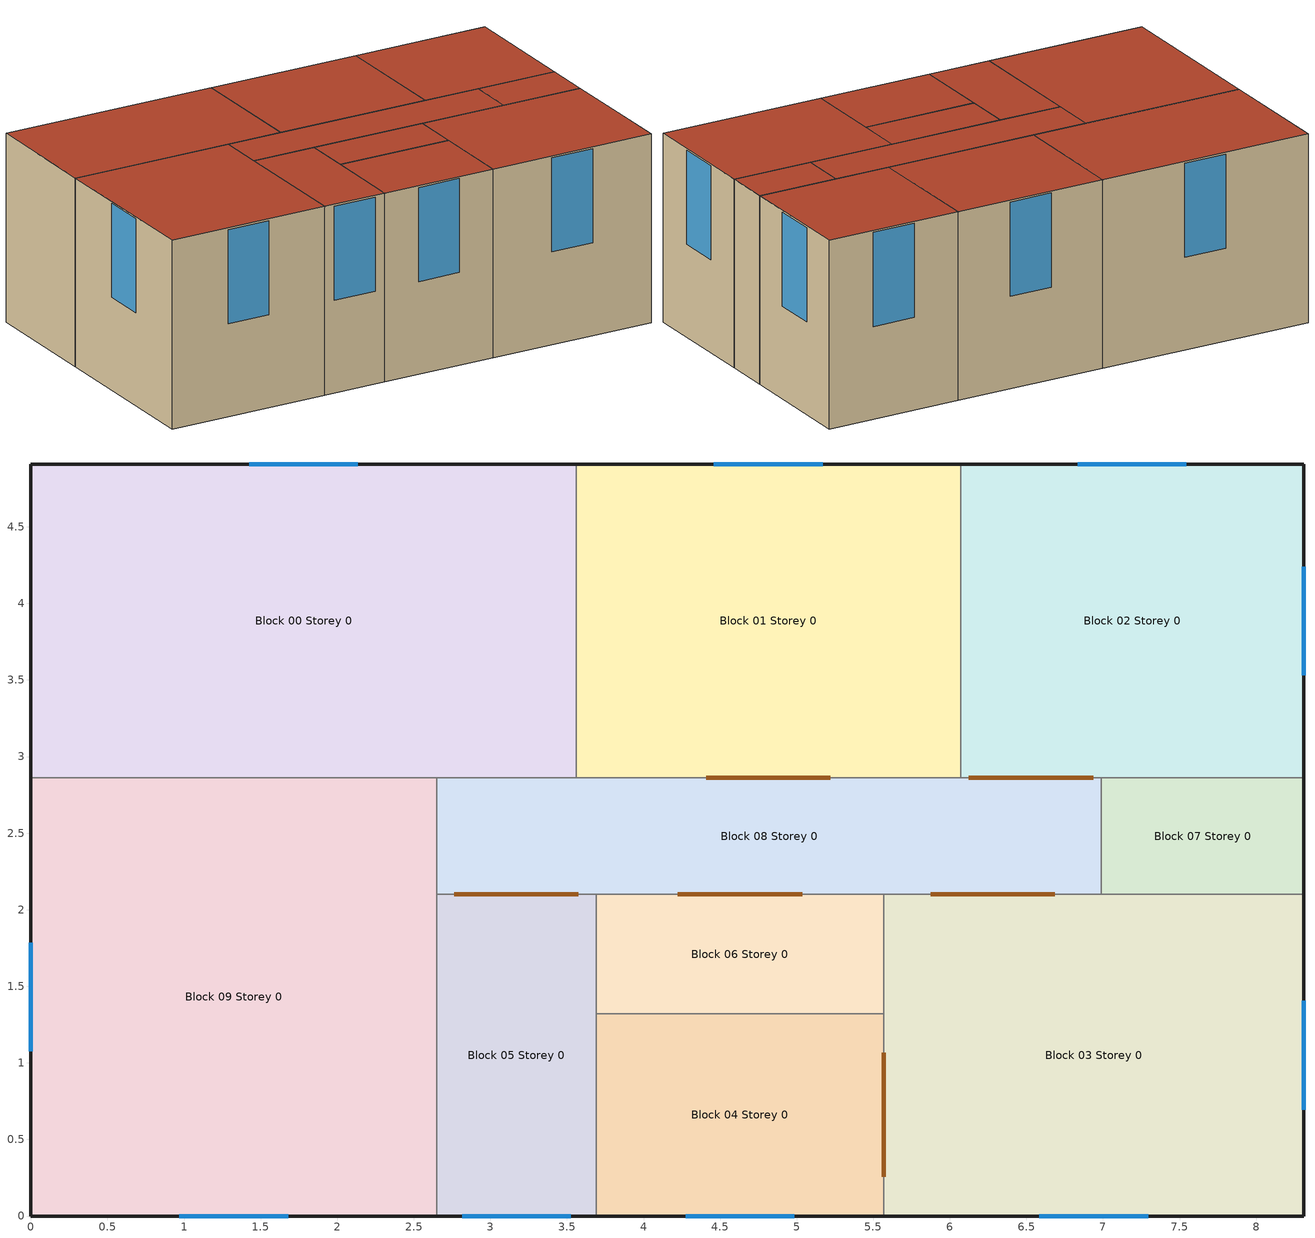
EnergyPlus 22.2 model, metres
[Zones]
Block 00 Storey 0
 floor ground (Medium Floor): 3.56,4.91 3.56,2.86 0,2.86 0,4.91 z0
 wall outside (Medium Exterior Wall): 3.56,4.91 0,4.91 0,2.86 z0:3.05
 wall to Block 01 Storey 0 (Medium Partitions): 3.56,2.86 3.56,4.91 z0:3.05
 wall to Block 08 Storey 0 (AirBoundary Block 08 Storey 0 Wall 0002_1): 2.65,2.86 3.56,2.86 z0:3.05
 wall to Block 09 Storey 0 (AirBoundary Block 09 Storey 0 Wall 0002_1): 0,2.86 2.65,2.86 z0:3.05
 window (Medium Window Sgl Clr 6mm): 2.13,4.91 1.43,4.91 z1.5:3.02
 roof outside (Medium Roof/Ceiling): 3.56,2.86 3.56,4.91 0,4.91 0,2.86 z3.05
Block 01 Storey 0
 floor ground (Medium Floor): 6.07,4.91 6.07,2.86 3.56,2.86 3.56,4.91 z0
 wall outside (Medium Exterior Wall): 6.07,4.91 3.56,4.91 z0:3.05
 wall to Block 02 Storey 0 (Medium Partitions): 6.07,2.86 6.07,4.91 z0:3.05
 wall to Block 08 Storey 0 (Medium Partitions): 3.56,2.86 6.07,2.86 z0:3.05
 window (Medium Window Sgl Clr 6mm): 5.17,4.91 4.46,4.91 z1.5:3.02
 door inside (Medium Furnishings): 4.41,2.86 5.22,2.86 z0.03:2.06
 roof outside (Medium Roof/Ceiling): 6.07,2.86 6.07,4.91 3.56,4.91 3.56,2.86 z3.05
Block 02 Storey 0
 floor ground (Medium Floor): 8.31,4.91 8.31,2.86 6.07,2.86 6.07,4.91 z0
 wall outside (Medium Exterior Wall): 8.31,2.86 8.31,4.91 6.07,4.91 z0:3.05
 wall to Block 07 Storey 0 (Medium Partitions): 6.99,2.86 8.31,2.86 z0:3.05
 wall to Block 08 Storey 0 (Medium Partitions): 6.07,2.86 6.99,2.86 z0:3.05
 window (Medium Window Sgl Clr 6mm): 8.31,3.53 8.31,4.24 / 7.54,4.91 6.84,4.91 z1.5:3.02
 door inside (Medium Furnishings): 6.12,2.86 6.93,2.86 z0.03:2.06
 roof outside (Medium Roof/Ceiling): 8.31,2.86 8.31,4.91 6.07,4.91 6.07,2.86 z3.05
Block 03 Storey 0
 floor ground (Medium Floor): 8.31,2.1 8.31,0 5.57,0 5.57,2.1 z0
 wall outside (Medium Exterior Wall): 5.57,0 8.31,0 8.31,2.1 z0:3.05
 wall to Block 07 Storey 0 (Medium Partitions): 8.31,2.1 6.99,2.1 z0:3.05
 wall to Block 08 Storey 0 (Medium Partitions): 6.99,2.1 5.57,2.1 z0:3.05
 wall to Block 04 Storey 0 (Medium Partitions): 5.57,1.32 5.57,0 z0:3.05
 wall to Block 06 Storey 0 (Medium Partitions): 5.57,2.1 5.57,1.32 z0:3.05
 window (Medium Window Sgl Clr 6mm): 8.31,0.7 8.31,1.41 / 6.59,0 7.29,0 z1.5:3.02
 door inside (Medium Furnishings): 5.57,1.06 5.57,0.25 / 6.68,2.1 5.87,2.1 z0.03:2.06
 roof outside (Medium Roof/Ceiling): 8.31,0 8.31,2.1 5.57,2.1 5.57,0 z3.05
Block 04 Storey 0
 floor ground (Medium Floor): 5.57,1.32 5.57,0 3.69,0 3.69,1.32 z0
 wall outside (Medium Exterior Wall): 3.69,0 5.57,0 z0:3.05
 wall to Block 06 Storey 0 (Medium Partitions): 5.57,1.32 3.69,1.32 z0:3.05
 wall to Block 05 Storey 0 (Medium Partitions): 3.69,1.32 3.69,0 z0:3.05
 window (Medium Window Sgl Clr 6mm): 4.28,0 4.99,0 z1.5:3.02
 roof outside (Medium Roof/Ceiling): 5.57,0 5.57,1.32 3.69,1.32 3.69,0 z3.05
Block 05 Storey 0
 floor ground (Medium Floor): 3.69,2.1 3.69,0 2.65,0 2.65,2.1 z0
 wall outside (Medium Exterior Wall): 2.65,0 3.69,0 z0:3.05
 wall to Block 06 Storey 0 (Medium Partitions): 3.69,1.32 3.69,2.1 z0:3.05
 wall to Block 08 Storey 0 (Medium Partitions): 3.69,2.1 2.65,2.1 z0:3.05
 wall to Block 09 Storey 0 (Medium Partitions): 2.65,2.1 2.65,0 z0:3.05
 window (Medium Window Sgl Clr 6mm): 2.81,0 3.52,0 z1.5:3.02
 door inside (Medium Furnishings): 3.57,2.1 2.76,2.1 z0.03:2.06
 roof outside (Medium Roof/Ceiling): 3.69,0 3.69,2.1 2.65,2.1 2.65,0 z3.05
Block 06 Storey 0
 floor ground (Medium Floor): 5.57,2.1 5.57,1.32 3.69,1.32 3.69,2.1 z0
 wall to Block 08 Storey 0 (Medium Partitions): 5.57,2.1 3.69,2.1 z0:3.05
 door inside (Medium Furnishings): 5.03,2.1 4.22,2.1 z0.03:2.06
 roof outside (Medium Roof/Ceiling): 5.57,1.32 5.57,2.1 3.69,2.1 3.69,1.32 z3.05
Block 07 Storey 0
 floor ground (Medium Floor): 8.31,2.86 8.31,2.1 6.99,2.1 6.99,2.86 z0
 wall outside (Medium Exterior Wall): 8.31,2.1 8.31,2.86 z0:3.05
 wall to Block 08 Storey 0 (Medium Partitions): 6.99,2.86 6.99,2.1 z0:3.05
 roof outside (Medium Roof/Ceiling): 8.31,2.1 8.31,2.86 6.99,2.86 6.99,2.1 z3.05
Block 08 Storey 0
 floor ground (Medium Floor): 6.99,2.86 6.99,2.1 2.65,2.1 2.65,2.86 z0
 wall to Block 09 Storey 0 (AirBoundary Block 09 Storey 0 Wall 0001_2): 2.65,2.86 2.65,2.1 z0:3.05
 roof outside (Medium Roof/Ceiling): 6.99,2.1 6.99,2.86 2.65,2.86 2.65,2.1 z3.05
Block 09 Storey 0
 floor ground (Medium Floor): 2.65,2.86 2.65,0 0,0 0,2.86 z0
 wall outside (Medium Exterior Wall): 0,2.86 0,0 2.65,0 z0:3.05
 window (Medium Window Sgl Clr 6mm): 0,1.78 0,1.07 / 0.97,0 1.68,0 z1.5:3.02
 roof outside (Medium Roof/Ceiling): 2.65,0 2.65,2.86 0,2.86 0,0 z3.05
[Building]
None: North Axis=0; Terrain=Suburbs; Loads Convergence Tolerance Value=0.04; Temperature Convergence Tolerance Value=0.4; Solar Distribution=FullInteriorAndExterior; Maximum Number of Warmup Days=25; Minimum Number of Warmup Days=6
[SITE:LOCATION]
"PALO-ALTO-AP": Latitude=37.461; Longitude=-122.115; Time Zone=-8; Elevation=1
[Material]
Name | Roughness | Thickness | Conductivity | Density | Specific Heat
M01 100mm brick | MediumRough | 0.1016 | 0.89 | 1920 | 790
I02 50mm insulation board | MediumRough | 0.0508 | 0.03 | 43 | 1210
G01a 19mm gypsum board | MediumSmooth | 0.019 | 0.16 | 800 | 1090
M14a 100mm heavyweight concrete | MediumRough | 0.1016 | 1.95 | 2240 | 900
F16 Acoustic tile | MediumSmooth | 0.0191 | 0.06 | 368 | 590
G05 25mm wood | MediumSmooth | 0.0254 | 0.15 | 608 | 1630
[Material:AirGap]
Name | Thermal Resistance
F04 Wall air space resistance | 0.15
F05 Ceiling air space resistance | 0.18
[WindowMaterial:Glazing]
CLEAR 6MM: Optical Data Type=SpectralAverage; Thickness=0.006; Solar Transmittance at Normal Incidence=0.775; Front Side Solar Reflectance at Normal Incidence=0.071; Back Side Solar Reflectance at Normal Incidence=0.071; Visible Transmittance at Normal Incidence=0.881; Front Side Visible Reflectance at Normal Incidence=0.08; Back Side Visible Reflectance at Normal Incidence=0.08; Infrared Transmittance at Normal Incidence=0; Front Side Infrared Hemispherical Emissivity=0.84; Back Side Infrared Hemispherical Emissivity=0.84; Conductivity=0.9
[Construction]
Medium Exterior Wall: M01 100mm brick, I02 50mm insulation board, F04 Wall air space resistance, G01a 19mm gypsum board
Medium Roof/Ceiling: M14a 100mm heavyweight concrete, F05 Ceiling air space resistance, F16 Acoustic tile
Medium Partitions: G01a 19mm gypsum board, F04 Wall air space resistance, G01a 19mm gypsum board
Medium Floor: F16 Acoustic tile, F05 Ceiling air space resistance, M14a 100mm heavyweight concrete
Medium Furnishings: G05 25mm wood
Medium Window Sgl Clr 6mm: CLEAR 6MM
[CONSTRUCTION:AIRBOUNDARY]
AirBoundary Block 09 Storey 0 Wall 0001_2; AirBoundary Block 09 Storey 0 Wall 0002_1; AirBoundary Block 08 Storey 0 Wall 0002_1: None, 0.5
[ZONE] Type=1; Multiplier=1; Ceiling Height=autocalculate; Volume=autocalculate; Floor Area=autocalculate; Part of Total Floor Area=Yes
Block 00 Storey 0; Block 01 Storey 0; Block 02 Storey 0; Block 03 Storey 0; Block 04 Storey 0; Block 05 Storey 0; Block 06 Storey 0; Block 07 Storey 0; Block 08 Storey 0; Block 09 Storey 0
[AIRFLOWNETWORK:SIMULATIONCONTROL]
AFN_SIM_CONTROL: AirflowNetwork Control=MultizoneWithoutDistribution; Wind Pressure Coefficient Type=SurfaceAverageCalculation; Height Selection for Local Wind Pressure Calculation=OpeningHeight; Building Type=LowRise; Maximum Number of Iterations=500; Initialization Type=ZeroNodePressures; Relative Airflow Convergence Tolerance=0.0001; Absolute Airflow Convergence Tolerance=1e-06; Convergence Acceleration Limit=-0.5; Azimuth Angle of Long Axis of Building=0; Ratio of Building Width Along Short Axis to Width Along Long Axis=1; Height Dependence of External Node Temperature=No; Solver=SkylineLU; Allow Unsupported Zone Equipment=No; Do Distribution Duct Sizing Calculation=No
[AIRFLOWNETWORK:MULTIZONE:ZONE] Ventilation Control Mode=Constant; Minimum Venting Open Factor=0; Indoor and Outdoor Temperature Difference Lower Limit For Maximum Venting Open Factor=0; Indoor and Outdoor Temperature Difference Upper Limit for Minimum Venting Open Factor=100; Indoor and Outdoor Enthalpy Difference Lower Limit For Maximum Venting Open Factor=0; Indoor and Outdoor Enthalpy Difference Upper Limit for Minimum Venting Open Factor=300000; Single Sided Wind Pressure Coefficient Algorithm=Standard; Facade Width=10
Block 09 Storey 0; Block 04 Storey 0; Block 02 Storey 0; Block 03 Storey 0; Block 01 Storey 0; Block 05 Storey 0; Block 08 Storey 0; Block 00 Storey 0
[AIRFLOWNETWORK:MULTIZONE:SURFACE] WindowDoor Opening Factor or Crack Factor=1; Ventilation Control Mode=ZoneLevel; Minimum Venting Open Factor=0; Indoor and Outdoor Temperature Difference Lower Limit For Maximum Venting Open Factor=0; Indoor and Outdoor Temperature Difference Upper Limit for Minimum Venting Open Factor=100; Indoor and Outdoor Enthalpy Difference Lower Limit For Maximum Venting Open Factor=0; Indoor and Outdoor Enthalpy Difference Upper Limit for Minimum Venting Open Factor=300000; Equivalent Rectangle Method=PolygonHeight; Equivalent Rectangle Aspect Ratio=1
Name | Leakage Component
Block 08 Storey 0 Wall 0002_2 Door | Block 08 Storey 0 Wall 0002_2 Door SimpleOpening
Block 03 Storey 0 Wall 0004 Window | Block 03 Storey 0 Wall 0004 Window SimpleOpening
Block 05 Storey 0 Wall 0002_1 Door | Block 05 Storey 0 Wall 0002_1 Door SimpleOpening
Block 04 Storey 0 Wall 0001_1 Door | Block 04 Storey 0 Wall 0001_1 Door SimpleOpening
Block 05 Storey 0 Wall 0004 Window | Block 05 Storey 0 Wall 0004 Window SimpleOpening
Block 08 Storey 0 Wall 0002_3 Door | Block 08 Storey 0 Wall 0002_3 Door SimpleOpening
Block 09 Storey 0 Wall 0003 Window | Block 09 Storey 0 Wall 0003 Window SimpleOpening
Block 09 Storey 0 Wall 0004 Window | Block 09 Storey 0 Wall 0004 Window SimpleOpening
Block 02 Storey 0 Wall 0002 Window | Block 02 Storey 0 Wall 0002 Window SimpleOpening
Block 01 Storey 0 Wall 0002 Window | Block 01 Storey 0 Wall 0002 Window SimpleOpening
Block 03 Storey 0 Wall 0001 Window | Block 03 Storey 0 Wall 0001 Window SimpleOpening
Block 04 Storey 0 Wall 0004 Window | Block 04 Storey 0 Wall 0004 Window SimpleOpening
Block 02 Storey 0 Wall 0001 Window | Block 02 Storey 0 Wall 0001 Window SimpleOpening
Block 03 Storey 0 Wall 0002_2 Door | Block 03 Storey 0 Wall 0002_2 Door SimpleOpening
Block 09 Storey 0 Wall 0001_2 | Block 09 Storey 0 Wall 0001_2 SimpleOpening
Block 09 Storey 0 Wall 0002_1 | Block 09 Storey 0 Wall 0002_1 SimpleOpening
Block 08 Storey 0 Wall 0002_1 | Block 08 Storey 0 Wall 0002_1 SimpleOpening
Block 00 Storey 0 Wall 0002 Window | Block 00 Storey 0 Wall 0002 Window SimpleOpening
[AIRFLOWNETWORK:MULTIZONE:COMPONENT:SIMPLEOPENING] Air Mass Flow Coefficient When Opening is Closed=0.001; Air Mass Flow Exponent When Opening is Closed=0.65; Minimum Density Difference for TwoWay Flow=0.0001; Discharge Coefficient=1
Block 08 Storey 0 Wall 0002_2 Door SimpleOpening; Block 03 Storey 0 Wall 0004 Window SimpleOpening; Block 05 Storey 0 Wall 0002_1 Door SimpleOpening; Block 04 Storey 0 Wall 0001_1 Door SimpleOpening; Block 05 Storey 0 Wall 0004 Window SimpleOpening; Block 08 Storey 0 Wall 0002_3 Door SimpleOpening; Block 09 Storey 0 Wall 0003 Window SimpleOpening; Block 09 Storey 0 Wall 0004 Window SimpleOpening; Block 02 Storey 0 Wall 0002 Window SimpleOpening; Block 01 Storey 0 Wall 0002 Window SimpleOpening; Block 03 Storey 0 Wall 0001 Window SimpleOpening; Block 04 Storey 0 Wall 0004 Window SimpleOpening; Block 02 Storey 0 Wall 0001 Window SimpleOpening; Block 03 Storey 0 Wall 0002_2 Door SimpleOpening; Block 09 Storey 0 Wall 0001_2 SimpleOpening; Block 09 Storey 0 Wall 0002_1 SimpleOpening; Block 08 Storey 0 Wall 0002_1 SimpleOpening; Block 00 Storey 0 Wall 0002 Window SimpleOpening
